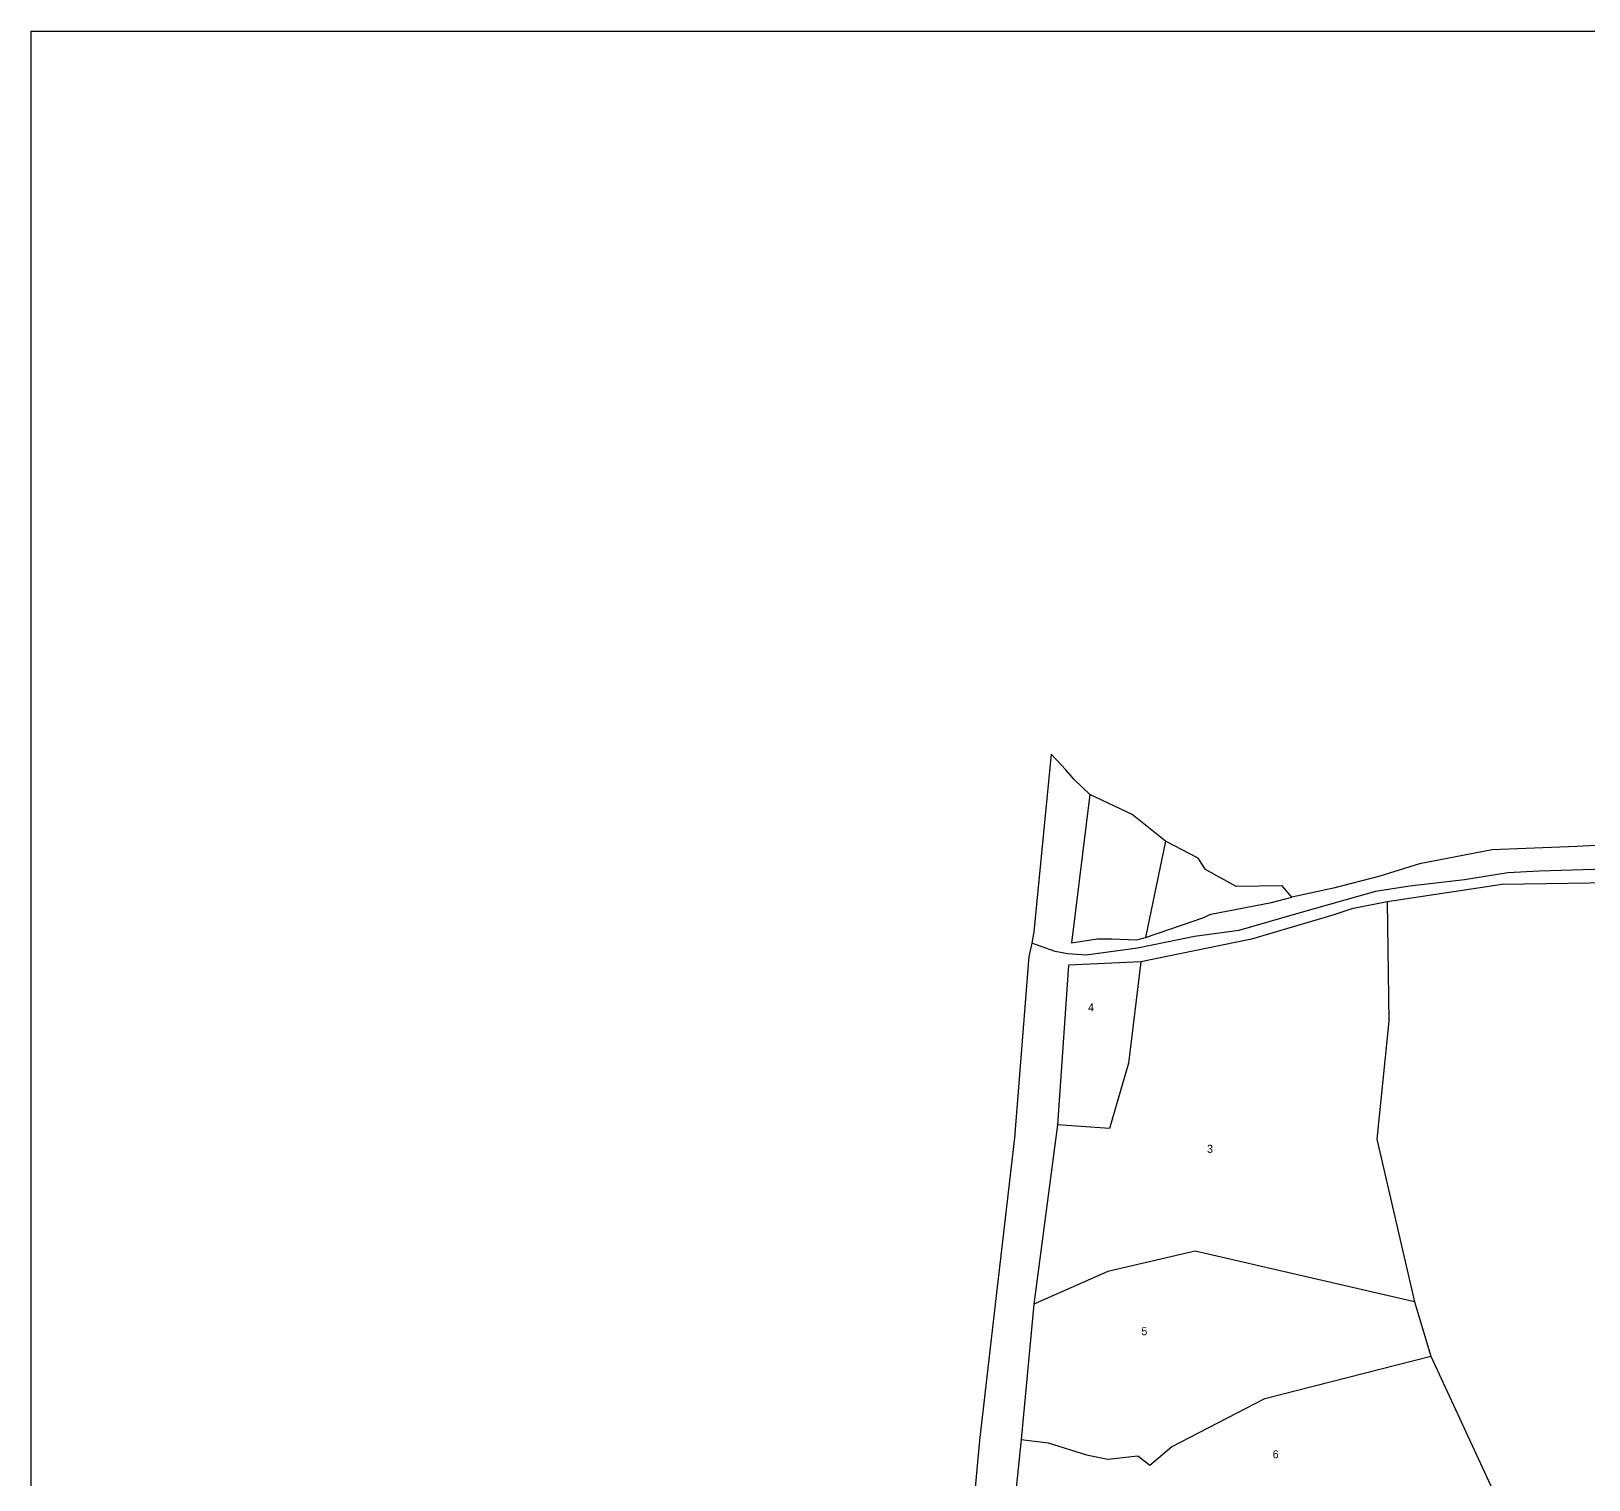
# Model space of a CAD drawing. Header units: inches. Extents: x 152888 to 154673, y 178610 to 180394.
# Drawn here: x 152888 to 153667, y 179670 to 180394 of the extents above; entities that cross this region are included whole.
import ezdxf

# ---------------------------------------------------------------- set-up
doc = ezdxf.new("R2010")
doc.units = ezdxf.units.IN
doc.header["$MEASUREMENT"] = 0
for name, color, linetype in [('BORDER-B', 3, 'CONTINUOUS'), ('IMAGE', 7, 'CONTINUOUS'), ('NO', 1, 'CONTINUOUS'), ('PARCEL', 6, 'CONTINUOUS'), ('ROAD', 2, 'CONTINUOUS')]:
    doc.layers.add(name, color=color, linetype=linetype)
picture_1 = doc.add_image_def('image1.tif', size_in_pixel=(8507, 8505))

msp = doc.modelspace()

# ---------------------------------------------------------------- linework, layer by layer
at = {"layer": 'BORDER-B'}
msp.add_lwpolyline([(153722.07, 179989.94), (153660.98, 179986.64), (153618.6, 179984.99), (153582.28, 179977.84), (153562.46, 179971.79), (153539.35, 179965.74), (153518.44, 179961.34), (153513.66, 179966.93), (153490.63, 179966.55), (153475.4, 179975.1), (153471.68, 179980.67), (153455.34, 179989.21), (153438.62, 180002.57), (153417.45, 180012.6), (153409.64, 180020.03), (153405.56, 180024.85), (153398.13, 180032.65), (153389.58, 179943.9), (153388.47, 179938.33), (153386.98, 179931.65), (153379.93, 179841.04), (153370.33, 179759.13), (153362.43, 179689.67), (153353.69, 179595.26)], dxfattribs=at)
at = {"layer": 'PARCEL'}
for points in [[(153455.34, 179989.21), (153445.31, 179941.15)], [(153566.08, 179958.97), (153566.98, 179899.27), (153560.88, 179840.29), (153579.87, 179758.96), (153588.01, 179731.84), (153619.88, 179662.71), (153590.04, 179652.54), (153532.4, 179655.93), (153451.03, 179624.07), (153440.86, 179628.81), (153430.68, 179624.75), (153425.94, 179626.78), (153415.77, 179624.07), (153405.59, 179613.9), (153394.74, 179608.48), (153388.64, 179608.48), (153381.86, 179603.73), (153374.03, 179601.59)], [(153443.03, 179929), (153436.79, 179878.25), (153427.29, 179845.72), (153401.34, 179847.46)], [(153579.87, 179758.96), (153470.12, 179784.34), (153426.6, 179774.11), (153389.56, 179757.77)], [(153383.21, 179690.27), (153396.78, 179688.46), (153415.85, 179682.5), (153426.6, 179680.45), (153441.45, 179681.99), (153447.59, 179677.38), (153458.34, 179686.6), (153504.93, 179710.65), (153588.01, 179731.84)]]:
    msp.add_lwpolyline(points, dxfattribs=at)
at = {"layer": 'ROAD'}
for points in [[(153417.45, 180012.6), (153408.38, 179938.43), (153421.21, 179940.37), (153428.59, 179940.37), (153441.04, 179939.98), (153445.31, 179941.15), (153474.08, 179950.86), (153477.97, 179952.8), (153508.29, 179958.63), (153518.44, 179961.34)], [(153680.51, 179975.34), (153642.02, 179974.18), (153626.47, 179973.4), (153604.7, 179969.9), (153577.49, 179966.79), (153560.38, 179964.07), (153521.9, 179953.19), (153491.96, 179944.64), (153469.8, 179941.53), (153441.42, 179935.71), (153415.77, 179932.21), (153406.44, 179932.99), (153400.22, 179934.15), (153395.55, 179935.71), (153388.47, 179938.33)], [(153678.47, 179968.48), (153623.64, 179967.58), (153566.08, 179958.97), (153548.41, 179955.35), (153538.89, 179952.18), (153498.32, 179940.33), (153469.77, 179934.44), (153443.03, 179929), (153406.78, 179927.19), (153401.34, 179847.46), (153389.56, 179757.77), (153383.21, 179690.27), (153374.03, 179601.59)]]:
    msp.add_lwpolyline(points, dxfattribs=at)

# ---------------------------------------------------------------- texts
at = {"layer": 'NO'}
for s, p in [('4', (153416.63, 179904.19)), ('3', (153476.1, 179833.49)), ('5', (153443.29, 179742.31)), ('6', (153508.9, 179680.84))]:
    msp.add_text(s, height=4, dxfattribs=at).set_placement(p)

# ---------------------------------------------------------------- pictures from other files: only their frames are drawn
at = {"layer": 'IMAGE'}
image = msp.add_image(picture_1, insert=(152888.41, 178609.9), size_in_units=(1784.6, 1784.18), dxfattribs=at)
image.dxf.flags = 15

doc.saveas('drawing.dxf')
